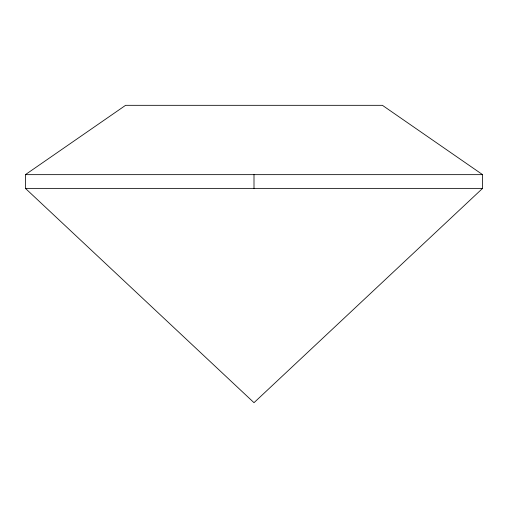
<?xml version="1.0" encoding="UTF-8"?>
<svg xmlns="http://www.w3.org/2000/svg" width="508" height="508" viewBox="0 0 508 508"><rect width="100%" height="100%" fill="white"/><g stroke="black" fill="none" stroke-linecap="round" stroke-linejoin="round"><path stroke-width="0.76" d="M482.6 188.373L254 402.679L25.4 188.373L25.4 174.65L125.597 105.321L382.403 105.321L482.6 174.65L482.6 188.373L25.4 188.373M25.4 174.65L482.6 174.65M254 174.65L254 188.373"/></g></svg>
